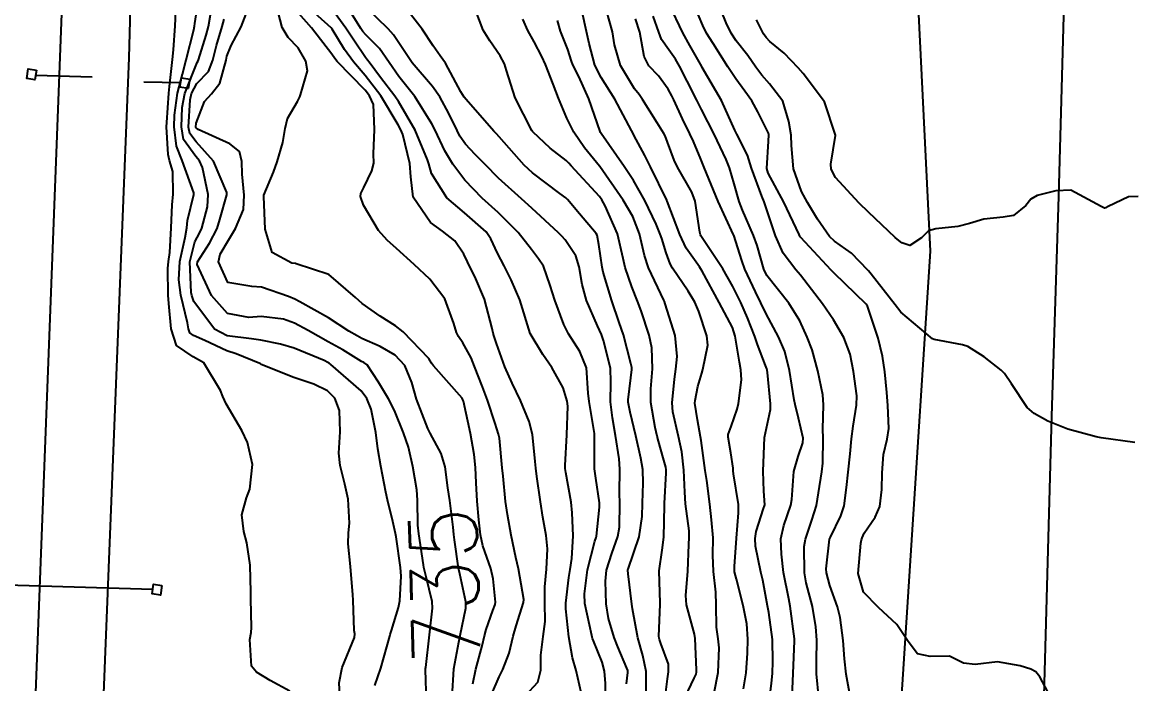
# Model space of a CAD drawing. Header units: metres. Extents: x 318500 to 325275, y 7408834 to 7428799.
# Drawn here: x 320214.7 to 320280.8, y 7412965.2 to 7413004.5 of the extents above; entities that cross this region are included whole.
import ezdxf
from ezdxf.enums import TextEntityAlignment as Align

# ---------------------------------------------------------------- set-up
doc = ezdxf.new("R2010")
doc.units = ezdxf.units.M
doc.header["$MEASUREMENT"] = 0
for name, color, linetype in [('Cotas', 45, 'Continuous'), ('Curvas de Nivel 1m', 11, 'Continuous'), ('Curvas de Nivel 5m', 15, 'Continuous'), ('Divisas', 45, 'Continuous'), ('Linha Férrea', 20, 'Continuous'), ('Pórticos', 45, 'Continuous'), ('Vias Primárias', 230, 'Continuous')]:
    doc.layers.add(name, color=color, linetype=linetype)
doc.styles.add('Style-STANDARD', font='STANDARD.shx')

msp = doc.modelspace()

# ---------------------------------------------------------------- linework, layer by layer
at = {"layer": 'Curvas de Nivel 1m', "flags": 128}
for points, elevation in [([(320244.617, 7412964.465), (320245.354, 7412965.254), (320245.534, 7412965.977), (320245.534, 7412966.862), (320245.666, 7412967.975), (320245.787, 7412968.86), (320245.775, 7412969.974), (320245.761, 7412970.917), (320245.874, 7412971.973), (320245.937, 7412973.177), (320245.855, 7412973.973), (320245.66, 7412975.073), (320245.513, 7412975.979), (320245.286, 7412977.489), (320245.226, 7412977.984), (320245.197, 7412978.377), (320245.032, 7412979.987), (320244.832, 7412980.76), (320244.325, 7412981.995), (320243.833, 7412983.032), (320243.398, 7412984.005), (320242.894, 7412985.398), (320242.748, 7412985.862), (320242.708, 7412986.013), (320242.644, 7412986.274), (320242.186, 7412988.021), (320241.605, 7412989.376), (320241.269, 7412990.035), (320241.176, 7412990.251), (320240.967, 7412990.709), (320240.419, 7412991.493), (320239.683, 7412992.059), (320238.988, 7412992.588), (320237.942, 7412994.081), (320237.818, 7412995.292), (320237.749, 7412996.083), (320237.329, 7412997.816), (320237.22, 7412998.088), (320237.065, 7412998.391), (320236.038, 7413000.106), (320235.108, 7413001.326), (320234.41, 7413002.131), (320233.865, 7413002.876), (320233.139, 7413004.072), (320233.074, 7413004.151), (320231.166, 7413005.897)], 738), ([(320259.054, 7412963.793), (320259.242, 7412965.179), (320259.29, 7412965.79), (320259.319, 7412966.463), (320259.286, 7412967.791), (320259.071, 7412969.407), (320259.002, 7412969.795), (320258.713, 7412971.318), (320258.602, 7412971.802), (320258.278, 7412973.349), (320258.264, 7412973.807), (320258.33, 7412974.223), (320258.767, 7412975.581), (320258.827, 7412975.741), (320258.838, 7412975.799), (320258.782, 7412976.617), (320258.737, 7412977.801), (320258.82, 7412979.8), (320259.172, 7412981.468), (320259.169, 7412981.795), (320259.003, 7412983.673), (320258.986, 7412983.798), (320258.963, 7412983.881), (320258.883, 7412984.082), (320258.412, 7412985.324), (320258.251, 7412985.81), (320257.813, 7412986.92), (320257.403, 7412987.823), (320256.944, 7412988.775), (320256.336, 7412989.836), (320255.037, 7412991.792), (320255.009, 7412991.85), (320254.982, 7412992.014), (320254.705, 7412993.855), (320254.495, 7412994.381), (320253.642, 7412995.871), (320253.451, 7412996.281), (320253.055, 7412997.364), (320252.911, 7412997.735), (320252.834, 7412997.883), (320252.441, 7412998.518), (320251.578, 7412999.903), (320251.371, 7413000.183), (320251.099, 7413000.523), (320250.274, 7413001.918), (320249.91, 7413003.145), (320249.781, 7413003.924), (320249.265, 7413005.833)], 747), ([(320275.809, 7412964.386), (320275.175, 7412965.582), (320274.931, 7412965.874), (320274.644, 7412966.025), (320274.01, 7412966.233), (320272.649, 7412966.463), (320271.327, 7412966.31), (320270.647, 7412966.389), (320269.805, 7412966.806), (320268.651, 7412966.791), (320267.91, 7412966.935), (320267.347, 7412967.683), (320266.675, 7412968.696), (320265.582, 7412969.707), (320264.703, 7412970.615), (320264.378, 7412971.725), (320264.531, 7412973.516), (320264.584, 7412973.722), (320264.622, 7412973.842), (320264.746, 7412974.117), (320265.394, 7412975.077), (320265.66, 7412975.707), (320265.784, 7412976.706), (320265.803, 7412977.705), (320265.895, 7412978.788), (320266.113, 7412979.701), (320266.2, 7412980.329), (320266.15, 7412981.701), (320266.089, 7412982.475), (320265.966, 7412983.704), (320265.819, 7412984.636), (320265.564, 7412985.71), (320264.928, 7412987.602), (320264.855, 7412987.721), (320262.957, 7412989.564), (320262.778, 7412989.752), (320260.979, 7412991.685), (320260.94, 7412991.731), (320260.923, 7412991.771), (320260.881, 7412991.872), (320259.969, 7412993.786), (320259.036, 7412995.522), (320258.964, 7412995.801), (320259.056, 7412997.423), (320259.081, 7412997.8), (320259.061, 7412997.893), (320258.432, 7412999.162), (320258.063, 7412999.815), (320257.658, 7413000.382), (320257.109, 7413001.123), (320256.636, 7413001.835), (320255.763, 7413003.215), (320255.382, 7413003.848), (320255.147, 7413004.301), (320254.506, 7413005.86)], 751), ([(320280.82, 7412979.51), (320278.824, 7412979.779), (320278.522, 7412979.837), (320276.831, 7412980.295), (320275.646, 7412980.77), (320274.845, 7412981.227), (320274.415, 7412981.594), (320273.485, 7412982.99), (320273.073, 7412983.608), (320272.882, 7412983.813), (320271.863, 7412984.599), (320270.896, 7412985.207), (320270.57, 7412985.318), (320268.899, 7412985.619), (320268.797, 7412985.671), (320266.923, 7412987.253), (320266.575, 7412987.695), (320265.154, 7412989.52), (320264.993, 7412989.72), (320264.977, 7412989.736), (320264.96, 7412989.757), (320263.996, 7412990.761), (320262.977, 7412991.471), (320262.675, 7412991.753), (320261.976, 7412992.78), (320261.374, 7412993.766), (320261.02, 7412994.428), (320260.546, 7412995.777), (320260.431, 7412997.157), (320260.394, 7412997.78), (320260.27, 7412998.584), (320259.902, 7412999.788), (320259.106, 7413000.835), (320258.651, 7413001.345), (320258.311, 7413001.812), (320257.819, 7413002.511), (320257.136, 7413003.388), (320256.842, 7413003.833), (320256.533, 7413004.453), (320255.989, 7413005.842)], 752), ([(320230.618, 7412964.718), (320229.448, 7412965.367), (320228.635, 7412965.862), (320228.354, 7412966.204), (320228.244, 7412967.794), (320228.321, 7412968.205), (320228.355, 7412968.514), (320228.302, 7412970.206), (320228.3, 7412970.602), (320228.259, 7412972.207), (320228.068, 7412973.545), (320227.893, 7412974.213), (320227.769, 7412975.201), (320228.041, 7412976.211), (320228.249, 7412976.737), (320228.411, 7412978.206), (320228.113, 7412979.511), (320227.776, 7412980.216), (320226.844, 7412981.812), (320226.64, 7412982.232), (320226.5, 7412982.589), (320225.521, 7412984.244), (320224.883, 7412984.594), (320223.896, 7412985.271), (320223.578, 7412986.27), (320223.432, 7412987.763), (320223.389, 7412988.273), (320223.382, 7412989.846), (320223.421, 7412990.273), (320223.491, 7412990.798), (320223.577, 7412992.271), (320223.633, 7412993.638), (320223.688, 7412994.27), (320223.676, 7412995.625), (320223.484, 7412996.273), (320223.397, 7412996.628), (320223.302, 7412998.276), (320223.309, 7412998.522), (320223.442, 7413000.275), (320223.484, 7413000.662), (320223.653, 7413002.272), (320223.711, 7413002.856), (320223.805, 7413004.27), (320223.867, 7413005.561)], 731), ([(320233.609, 7412964.135), (320233.546, 7412965.216), (320233.725, 7412966.134), (320234.455, 7412967.92), (320234.489, 7412968.123), (320234.45, 7412968.336), (320234.388, 7412970.125), (320234.371, 7412970.449), (320234.236, 7412972.127), (320234.086, 7412973.482), (320234.114, 7412974.129), (320234.171, 7412974.707), (320234.089, 7412976.13), (320233.891, 7412977.026), (320233.605, 7412978.138), (320233.541, 7412978.873), (320233.604, 7412980.138), (320233.579, 7412981.399), (320233.3, 7412982.143), (320232.856, 7412982.57), (320232.048, 7412982.972), (320230.868, 7412983.373), (320228.928, 7412984.151), (320228.88, 7412984.175), (320228.836, 7412984.201), (320227.432, 7412984.769), (320226.887, 7412984.964), (320225.569, 7412985.567), (320224.896, 7412985.875), (320224.674, 7412986.03), (320224.602, 7412986.254), (320224.536, 7412986.625), (320224.153, 7412988.262), (320224.04, 7412989.167), (320224.091, 7412990.263), (320224.404, 7412991.688), (320224.507, 7412992.257), (320224.547, 7412992.696), (320224.917, 7412994.251), (320224.914, 7412994.349), (320224.229, 7412996.262), (320223.898, 7412997.117), (320223.748, 7412998.27), (320223.767, 7412998.966), (320223.948, 7413000.267), (320224.241, 7413001.397), (320224.464, 7413002.26), (320224.922, 7413004.037), (320224.955, 7413004.253), (320224.973, 7413004.422), (320225.16, 7413005.587)], 732), ([(320235.674, 7412965.055), (320236.028, 7412966.099), (320236.563, 7412967.995), (320236.591, 7412968.091), (320236.607, 7412968.145), (320236.664, 7412968.33), (320237.081, 7412969.689), (320237.151, 7412970.085), (320237.239, 7412971.557), (320237.199, 7412972.085), (320236.936, 7412973.89), (320236.9, 7412974.088), (320236.751, 7412974.818), (320236.417, 7412976.095), (320236.317, 7412976.557), (320236.027, 7412978.102), (320235.843, 7412979.137), (320235.726, 7412980.106), (320235.464, 7412981.487), (320235.202, 7412982.115), (320234.857, 7412982.568), (320233.059, 7412984.147), (320232.953, 7412984.221), (320232.881, 7412984.261), (320232.663, 7412984.371), (320230.889, 7412985.12), (320230.064, 7412985.355), (320228.894, 7412985.597), (320228.355, 7412985.668), (320226.896, 7412985.856), (320226.14, 7412986.238), (320224.925, 7412987.893), (320224.799, 7412988.252), (320224.768, 7412988.417), (320224.675, 7412990.254), (320224.972, 7412991.432), (320225.266, 7412991.958), (320225.395, 7412992.246), (320225.725, 7412993.517), (320225.775, 7412994.242), (320225.433, 7412995.847), (320225.251, 7412996.248), (320225.042, 7412996.499), (320224.314, 7412997.523), (320224.183, 7412998.263), (320224.235, 7412999.42), (320224.387, 7413000.261), (320225.118, 7413002.091), (320225.174, 7413002.194), (320225.202, 7413002.249), (320225.656, 7413003.724), (320225.785, 7413004.244), (320226, 7413005.399)], 733), ([(320241.501, 7412965.153), (320241.675, 7412966.024), (320242.054, 7412967.419), (320242.193, 7412968.017), (320242.29, 7412968.391), (320242.683, 7412969.523), (320242.814, 7412969.883), (320242.834, 7412970.009), (320242.711, 7412971.404), (320242.567, 7412972.012), (320242.079, 7412973.366), (320241.947, 7412974.022), (320241.858, 7412974.919), (320241.758, 7412976.025), (320241.695, 7412977.117), (320241.654, 7412978.027), (320241.577, 7412978.798), (320241.354, 7412980.032), (320240.931, 7412981.956), (320240.904, 7412982.039), (320240.851, 7412982.139), (320239.149, 7412984.066), (320239.045, 7412984.231), (320238.884, 7412984.499), (320237.362, 7412986.085), (320236.905, 7412986.445), (320235.992, 7412987.025), (320234.925, 7412987.772), (320234.525, 7412988.126), (320232.95, 7412989.494), (320230.996, 7412990.133), (320230.96, 7412990.138), (320230.734, 7412990.173), (320229.579, 7412990.804), (320229.153, 7412992.197), (320229.071, 7412994.137), (320229.083, 7412994.199), (320229.655, 7412995.567), (320229.867, 7412996.188), (320230.201, 7412997.333), (320230.346, 7412998.181), (320230.481, 7412998.767), (320231.084, 7412999.77), (320231.213, 7413000.044), (320231.258, 7413000.168), (320231.675, 7413001.601), (320231.576, 7413002.165), (320231.128, 7413002.976), (320230.528, 7413003.573), (320230.177, 7413004.184), (320229.818, 7413005.533)], 736), ([(320247.925, 7412964.636), (320247.635, 7412965.945), (320247.412, 7412966.713), (320247.201, 7412967.952), (320247.017, 7412969.624), (320247.01, 7412969.955), (320247.192, 7412971.474), (320247.272, 7412971.952), (320247.384, 7412972.607), (320247.45, 7412973.949), (320247.388, 7412975.323), (320247.338, 7412975.951), (320247.022, 7412977.732), (320246.981, 7412977.957), (320246.977, 7412978.133), (320247.076, 7412979.956), (320247.134, 7412981.667), (320247.101, 7412981.956), (320246.862, 7412982.764), (320246.192, 7412983.97), (320245.642, 7412984.734), (320244.9, 7412985.99), (320244.289, 7412987.996), (320243.774, 7412989.175), (320243.346, 7412990.006), (320242.967, 7412990.756), (320242.572, 7412991.612), (320242.282, 7412992.02), (320240.997, 7412993.152), (320239.947, 7412994.056), (320239.031, 7412995.489), (320238.871, 7412996.072), (320238.803, 7412996.311), (320238.076, 7412998.08), (320237.085, 7412999.776), (320236.859, 7413000.093), (320236.011, 7413001.202), (320235.332, 7413002.117), (320235.24, 7413002.237), (320235.123, 7413002.39), (320234.416, 7413003.414), (320233.956, 7413004.138), (320233.156, 7413005.232)], 739), ([(320250.629, 7412965.153), (320250.704, 7412965.844), (320250.705, 7412965.909), (320250.694, 7412965.962), (320250.642, 7412966.097), (320250.101, 7412967.362), (320249.89, 7412967.918), (320249.553, 7412969.045), (320249.414, 7412969.923), (320249.366, 7412971.267), (320249.436, 7412971.923), (320249.746, 7412972.904), (320250.104, 7412973.916), (320250.196, 7412974.467), (320250.224, 7412975.915), (320250.212, 7412976.482), (320250.216, 7412977.916), (320250.183, 7412978.539), (320249.976, 7412979.918), (320249.79, 7412980.966), (320249.673, 7412981.922), (320249.696, 7412983.093), (320249.663, 7412983.922), (320249.256, 7412985.567), (320249.131, 7412985.928), (320248.908, 7412986.441), (320248.237, 7412987.94), (320247.996, 7412988.893), (320247.817, 7412989.947), (320247.61, 7412990.594), (320246.976, 7412991.546), (320246.781, 7412991.766), (320246.582, 7412991.966), (320245.002, 7412993.439), (320244.377, 7412993.996), (320243.028, 7412995.229), (320242.232, 7412996.022), (320241.637, 7412996.622), (320241.052, 7412997.244), (320240.73, 7412997.718), (320240.559, 7412998.048), (320240.072, 7412999.058), (320239.535, 7413000.063), (320239.099, 7413000.662), (320237.889, 7413002.082), (320237.131, 7413003.209), (320236.787, 7413003.745), (320236.462, 7413004.1), (320235.159, 7413005.371)], 741), ([(320251.78, 7412964.735), (320251.787, 7412965.893), (320251.6, 7412966.846), (320251.287, 7412967.901), (320250.97, 7412969.621), (320250.934, 7412969.906), (320250.717, 7412971.699), (320250.697, 7412971.91), (320250.7, 7412971.93), (320250.721, 7412971.981), (320251.371, 7412973.901), (320251.543, 7412975.113), (320251.562, 7412975.898), (320251.604, 7412977.082), (320251.584, 7412977.898), (320251.476, 7412978.57), (320251.171, 7412979.905), (320250.841, 7412981.307), (320250.715, 7412981.911), (320250.712, 7412982.052), (320250.872, 7412983.349), (320250.935, 7412983.854), (320250.942, 7412983.909), (320250.936, 7412983.965), (320250.883, 7412984.208), (320250.436, 7412985.915), (320250.191, 7412986.637), (320249.741, 7412987.922), (320249.245, 7412989.638), (320249.177, 7412989.928), (320248.973, 7412991.274), (320248.876, 7412991.828), (320248.829, 7412991.932), (320247.837, 7412993.108), (320247.111, 7412993.958), (320247.011, 7412994.059), (320246.67, 7412994.31), (320245.033, 7412995.536), (320244.533, 7412995.995), (320243.057, 7412997.674), (320242.894, 7412997.848), (320242.733, 7412998.015), (320241.088, 7412999.905), (320240.986, 7413000.042), (320240.789, 7413000.35), (320239.861, 7413002.059), (320239.561, 7413002.5), (320239.13, 7413003.095), (320238.481, 7413004.077), (320237.165, 7413005.777)], 742), ([(320252.864, 7412963.876), (320253.047, 7412965.46), (320253.12, 7412965.873), (320253.107, 7412966.335), (320252.657, 7412967.555), (320252.579, 7412967.801), (320252.557, 7412967.882), (320252.543, 7412968), (320252.615, 7412969.881), (320252.613, 7412969.96), (320252.562, 7412971.882), (320252.732, 7412973.109), (320252.84, 7412973.879), (320252.88, 7412975.767), (320252.881, 7412975.878), (320252.981, 7412977.694), (320252.979, 7412977.877), (320252.957, 7412978.033), (320252.807, 7412978.587), (320252.518, 7412979.585), (320252.437, 7412979.886), (320252.319, 7412980.396), (320252.057, 7412981.892), (320252.065, 7412982.689), (320252.166, 7412983.891), (320252.13, 7412985.129), (320251.972, 7412985.894), (320251.493, 7412987.33), (320251.279, 7412987.905), (320250.943, 7412988.757), (320250.544, 7412989.914), (320250.43, 7412990.451), (320250.081, 7412991.919), (320249.363, 7412993.568), (320249.154, 7412993.929), (320249.013, 7412994.123), (320247.339, 7412995.956), (320247.2, 7412996.116), (320247.043, 7412996.27), (320246.078, 7412997.002), (320245.06, 7412997.966), (320245.038, 7412997.99), (320244.998, 7412998.054), (320244.017, 7413000.001), (320243.496, 7413001.624), (320243.372, 7413002.007), (320243.125, 7413002.483), (320242.5, 7413003.386), (320242.115, 7413004.025), (320241.455, 7413005.746)], 743), ([(320238.733, 7412964.068), (320238.689, 7412966.019), (320238.691, 7412966.069), (320238.7, 7412966.128), (320238.923, 7412968.066), (320239.089, 7412969.659), (320239.074, 7412970.064), (320238.712, 7412971.527), (320238.586, 7412972.071), (320238.557, 7412972.236), (320238.286, 7412974.075), (320238.235, 7412974.587), (320238.209, 7412976.076), (320238.164, 7412976.692), (320237.937, 7412978.079), (320237.665, 7412979.228), (320237.377, 7412980.084), (320236.84, 7412981.417), (320236.492, 7412982.095), (320235.883, 7412983.086), (320235.226, 7412984.115), (320235.016, 7412984.252), (320234.882, 7412984.324), (320233.764, 7412985.012), (320232.894, 7412985.5), (320231.708, 7412986.162), (320230.906, 7412986.593), (320230.252, 7412986.838), (320228.912, 7412987), (320228.191, 7412986.93), (320226.914, 7412987.177), (320225.968, 7412988.24), (320225.126, 7412990.08), (320225.147, 7412990.248), (320225.853, 7412991.359), (320226.298, 7412992.237), (320226.47, 7412992.753), (320226.882, 7412994.231), (320226.885, 7412994.358), (320226.097, 7412996.239), (320225.051, 7412997.384), (320224.678, 7412997.877), (320224.613, 7412998.257), (320224.702, 7412999.874), (320224.774, 7413000.255), (320225.099, 7413000.855), (320225.785, 7413001.568), (320226.057, 7413002.241), (320226.271, 7413003.097), (320226.603, 7413004.235), (320226.716, 7413004.665)], 734), ([(320242.618, 7412964.572), (320243.06, 7412965.58), (320243.274, 7412966.004), (320243.66, 7412966.99), (320243.896, 7412967.998), (320244.063, 7412968.603), (320244.505, 7412969.992), (320244.519, 7412970.165), (320244.212, 7412971.995), (320244.055, 7412972.668), (320243.764, 7412974), (320243.543, 7412975.218), (320243.428, 7412976.003), (320243.29, 7412977.507), (320243.243, 7412978.006), (320243.07, 7412979.755), (320243.018, 7412980.008), (320242.829, 7412980.63), (320242.373, 7412982.017), (320242.062, 7412982.822), (320241.595, 7412984.029), (320241.391, 7412984.538), (320240.894, 7412985.423), (320240.652, 7412985.798), (320240.533, 7412986.046), (320240.368, 7412986.588), (320239.84, 7412988.056), (320238.947, 7412989.219), (320238.012, 7412990.079), (320236.969, 7412991.031), (320236.413, 7412991.537), (320235.893, 7412992.106), (320235.002, 7412993.608), (320234.814, 7412994.123), (320234.836, 7412994.3), (320235.018, 7412994.664), (320235.494, 7412995.652), (320235.608, 7412996.111), (320235.594, 7412996.661), (320235.657, 7412998.111), (320235.595, 7412999.6), (320235.359, 7413000.116), (320235.095, 7413000.452), (320233.445, 7413002.145), (320233.301, 7413002.327), (320233.124, 7413002.594), (320231.907, 7413004.162), (320231.153, 7413005.003)], 737), ([(320254.102, 7412964.373), (320254.635, 7412965.501), (320254.754, 7412965.733), (320254.783, 7412965.849), (320254.787, 7412965.994), (320254.71, 7412967.85), (320254.664, 7412968.12), (320254.195, 7412969.857), (320254.146, 7412970.411), (320254.268, 7412971.857), (320254.321, 7412973.442), (320254.351, 7412973.856), (320254.337, 7412974.265), (320254.132, 7412975.86), (320254.086, 7412976.555), (320254.03, 7412977.862), (320253.907, 7412978.96), (320253.719, 7412979.867), (320253.381, 7412981.332), (320253.334, 7412981.873), (320253.47, 7412983.272), (320253.56, 7412983.87), (320253.64, 7412984.621), (320253.515, 7412985.871), (320252.928, 7412987.75), (320252.879, 7412987.881), (320252.837, 7412987.976), (320251.926, 7412989.896), (320251.695, 7412990.627), (320251.396, 7412991.904), (320250.995, 7412992.935), (320250.426, 7412993.916), (320249.04, 7412995.908), (320249.023, 7412995.93), (320248.136, 7412997.029), (320247.498, 7412997.953), (320247.072, 7412998.779), (320246.574, 7412999.968), (320246.263, 7413000.812), (320245.808, 7413001.98), (320245.594, 7413002.453), (320245.133, 7413003.332), (320244.769, 7413003.994), (320244.473, 7413004.673)], 744), ([(320257.57, 7412964.872), (320257.725, 7412965.814), (320257.815, 7412966.976), (320257.825, 7412967.813), (320257.764, 7412968.723), (320257.553, 7412969.817), (320257.157, 7412971.38), (320257.045, 7412971.825), (320257.028, 7412972.131), (320257.156, 7412973.824), (320257.267, 7412975.318), (320257.268, 7412975.823), (320256.987, 7412977.638), (320256.963, 7412977.828), (320256.953, 7412977.979), (320256.811, 7412978.897), (320256.669, 7412979.832), (320256.669, 7412979.985), (320256.829, 7412980.455), (320257.191, 7412981.479), (320257.275, 7412981.824), (320257.46, 7412983.232), (320257.42, 7412983.822), (320257.337, 7412984.275), (320257.081, 7412985.827), (320256.908, 7412986.342), (320256.119, 7412987.838), (320255.115, 7412989.691), (320255.023, 7412989.849), (320254.961, 7412989.939), (320254.17, 7412991.06), (320253.792, 7412991.868), (320253.037, 7412993.852), (320253.025, 7412993.88), (320253.011, 7412993.914), (320252.044, 7412995.895), (320251.72, 7412996.573), (320251.059, 7412997.782), (320250.992, 7412997.911), (320250.923, 7412998.051), (320249.924, 7412999.922), (320249.109, 7413001.21), (320248.75, 7413001.936), (320248.412, 7413003.22), (320248.246, 7413003.943), (320247.989, 7413005.116)], 746), ([(320260.437, 7412963.949), (320260.514, 7412965.772), (320260.608, 7412967.719), (320260.608, 7412967.771), (320260.6, 7412967.831), (320260.342, 7412969.775), (320260.256, 7412970.218), (320259.956, 7412971.781), (320259.82, 7412972.873), (320259.792, 7412973.784), (320259.965, 7412974.568), (320260.384, 7412975.776), (320260.434, 7412976.116), (320260.552, 7412977.774), (320260.809, 7412978.668), (320261.102, 7412979.483), (320261.108, 7412979.767), (320260.838, 7412980.96), (320260.637, 7412981.773), (320260.581, 7412982.047), (320260.294, 7412983.779), (320260.017, 7412984.909), (320259.651, 7412985.789), (320258.92, 7412987.16), (320258.6, 7412987.805), (320258.291, 7412988.459), (320257.66, 7412989.819), (320257.471, 7412990.329), (320256.989, 7412991.83), (320256.98, 7412991.853), (320256.075, 7412993.839), (320255.366, 7412995.516), (320255.24, 7412995.848), (320255.045, 7412996.344), (320254.599, 7412997.401), (320254.386, 7412997.86), (320253.946, 7412998.739), (320253.43, 7412999.875), (320253.322, 7413000.106), (320253.099, 7413000.505), (320252.518, 7413001.296), (320251.955, 7413001.897), (320251.671, 7413002.447), (320251.404, 7413003.906), (320251.152, 7413004.694)], 748), ([(320262.038, 7412964.337), (320261.91, 7412965.757), (320261.903, 7412966.501), (320261.928, 7412967.757), (320261.874, 7412968.555), (320261.665, 7412969.76), (320261.301, 7412971.174), (320261.196, 7412971.765), (320261.174, 7412973.327), (320261.25, 7412973.765), (320261.637, 7412974.881), (320261.916, 7412975.759), (320262.034, 7412976.505), (320262.22, 7412977.756), (320262.293, 7412978.268), (320262.305, 7412979.755), (320262.287, 7412980.297), (320262.314, 7412981.755), (320262.275, 7412982.34), (320261.996, 7412983.759), (320261.646, 7412985.009), (320261.358, 7412985.765), (320260.915, 7412986.747), (320260.271, 7412987.78), (320258.955, 7412989.442), (320258.77, 7412989.803), (320258.376, 7412991.211), (320258.167, 7412991.812), (320257.516, 7412993.308), (320257.321, 7412993.825), (320257.026, 7412994.883), (320256.748, 7412995.833), (320256.55, 7412996.329), (320255.824, 7412997.842), (320255.082, 7412999.303), (320254.893, 7412999.659), (320254.794, 7412999.854), (320254.22, 7413000.976), (320253.771, 7413001.87), (320253.537, 7413002.287), (320253.13, 7413002.842), (320252.707, 7413003.457), (320252.542, 7413003.889), (320252.204, 7413004.845)], 749), ([(320281.019, 7412994.13), (320280.434, 7412994.101), (320279.228, 7412993.528), (320279.086, 7412993.452), (320279.009, 7412993.438), (320278.817, 7412993.533), (320277.024, 7412994.501), (320276.123, 7412994.474), (320275.019, 7412994.18), (320274.646, 7412993.963), (320274.341, 7412993.597), (320273.61, 7412992.995), (320272.999, 7412992.896), (320271.837, 7412992.788), (320270.993, 7412992.521), (320270.299, 7412992.342), (320268.988, 7412992.216), (320268.568, 7412992.093), (320268.142, 7412991.678), (320267.453, 7412991.207), (320266.977, 7412991.367), (320266.794, 7412991.509), (320266.582, 7412991.696), (320265.002, 7412993.201), (320264.451, 7412993.728), (320263.033, 7412995.254), (320262.778, 7412995.753), (320262.75, 7412996.046), (320263.026, 7412997.75), (320263.027, 7412997.784), (320262.382, 7412999.757), (320261.115, 7413001.446), (320260.816, 7413001.775), (320259.986, 7413002.644), (320259.135, 7413003.339), (320258.913, 7413003.579), (320258.765, 7413003.806), (320258.339, 7413004.625)], 753)]:
    msp.add_lwpolyline(points, dxfattribs=dict(at, elevation=elevation))
at = {"layer": 'Curvas de Nivel 5m', "flags": 128}
for points, elevation in [([(320240.267, 7412964.394), (320240.369, 7412966.044), (320240.656, 7412967.638), (320240.742, 7412968.039), (320241.069, 7412969.65), (320241.081, 7412970.034), (320240.715, 7412971.709), (320240.645, 7412972.041), (320240.403, 7412973.712), (320240.367, 7412974.046), (320240.324, 7412974.469), (320240.121, 7412976.05), (320240.016, 7412976.817), (320239.848, 7412978.054), (320239.609, 7412978.859), (320238.967, 7412980.068), (320238.824, 7412980.348), (320238.146, 7412982.077), (320237.866, 7412983.079), (320237.46, 7412984.084), (320236.886, 7412984.701), (320235.992, 7412985.204), (320234.896, 7412985.695), (320234.615, 7412985.842), (320234.132, 7412986.132), (320232.911, 7412986.912), (320231.222, 7412987.87), (320230.928, 7412988.02), (320230.554, 7412988.176), (320228.938, 7412988.731), (320228.361, 7412988.786), (320226.942, 7412989.024), (320226.384, 7412990.236), (320226.489, 7412990.711), (320226.973, 7412991.532), (320227.391, 7412992.224), (320227.866, 7412993.348), (320227.909, 7412994.217), (320227.783, 7412995.464), (320227.772, 7412996.219), (320227.639, 7412996.814), (320227.05, 7412997.266), (320225.188, 7412998.12), (320225.06, 7412998.21), (320225.042, 7412998.233), (320225.04, 7412998.25), (320225.064, 7412998.494), (320225.555, 7412999.773), (320225.965, 7413000.241), (320226.46, 7413000.876), (320226.833, 7413002.233), (320226.883, 7413002.471), (320227.129, 7413003.102), (320227.724, 7413004.221), (320228.132, 7413005.239)], 735), ([(320263.915, 7412964.436), (320263.676, 7412965.734), (320263.566, 7412966.653), (320263.499, 7412967.737), (320263.322, 7412969.099), (320263.15, 7412969.743), (320262.709, 7412971.006), (320262.496, 7412971.752), (320262.479, 7412971.996), (320262.688, 7412973.751), (320262.697, 7412973.794), (320262.742, 7412973.884), (320263.357, 7412975.145), (320263.542, 7412975.738), (320263.694, 7412976.829), (320263.785, 7412977.735), (320263.912, 7412978.835), (320263.985, 7412979.733), (320264.085, 7412980.478), (320264.292, 7412981.728), (320264.3, 7412982.286), (320264.113, 7412983.732), (320263.912, 7412984.757), (320263.533, 7412985.741), (320262.916, 7412986.804), (320262.27, 7412987.757), (320260.955, 7412989.457), (320260.673, 7412989.774), (320259.935, 7412990.751), (320259.473, 7412991.793), (320259.001, 7412993.217), (320258.808, 7412993.803), (320258.667, 7412994.154), (320258.052, 7412995.815), (320257.812, 7412996.583), (320257.184, 7412997.828), (320257.139, 7412997.907), (320257.064, 7412998.081), (320256.257, 7412999.838), (320255.119, 7413001.8), (320255.102, 7413001.832), (320255.091, 7413001.85), (320254.385, 7413003.113), (320253.968, 7413003.868), (320253.165, 7413005.572)], 750), ([(320249.373, 7412963.922), (320249.368, 7412965.184), (320249.319, 7412965.923), (320249.178, 7412966.457), (320248.658, 7412967.709), (320248.593, 7412967.865), (320248.577, 7412967.931), (320248.56, 7412968.033), (320248.154, 7412969.938), (320248.126, 7412970.511), (320248.304, 7412971.936), (320248.737, 7412973.641), (320248.813, 7412973.855), (320248.837, 7412973.929), (320249.022, 7412975.671), (320249.017, 7412975.928), (320248.792, 7412977.381), (320248.728, 7412977.931), (320248.717, 7412979.829), (320248.723, 7412979.931), (320248.714, 7412980.039), (320248.398, 7412981.937), (320248.352, 7412982.444), (320248.252, 7412983.939), (320247.858, 7412984.913), (320247.182, 7412985.956), (320246.908, 7412986.514), (320246.368, 7412987.968), (320246.08, 7412988.836), (320245.697, 7412989.979), (320245.399, 7412990.418), (320244.97, 7412990.976), (320244.18, 7412991.998), (320242.997, 7412993.169), (320242.046, 7412994.024), (320241.026, 7412995.1), (320240.309, 7412996.051), (320239.84, 7412996.851), (320239.259, 7412998.067), (320239.066, 7412998.457), (320238.041, 7413000.08), (320237.108, 7413001.26), (320236.516, 7413002.099), (320235.947, 7413002.926), (320235.136, 7413003.736), (320234.96, 7413003.945), (320234.846, 7413004.124), (320234.283, 7413005.003)], 740), ([(320255.83, 7412964.63), (320256.064, 7412965.836), (320256.119, 7412967.3), (320256.071, 7412967.836), (320255.975, 7412968.532), (320255.947, 7412969.837), (320255.93, 7412970.609), (320255.788, 7412971.839), (320255.754, 7412972.815), (320255.772, 7412973.84), (320255.679, 7412974.918), (320255.569, 7412975.842), (320255.388, 7412977.248), (320255.29, 7412977.845), (320255.049, 7412979.616), (320255.012, 7412979.848), (320254.835, 7412980.856), (320254.689, 7412981.852), (320254.694, 7412982.011), (320254.865, 7412982.834), (320255.096, 7412983.628), (320255.16, 7412983.847), (320255.452, 7412985.287), (320255.393, 7412985.845), (320254.922, 7412987.303), (320254.681, 7412987.854), (320254.288, 7412988.511), (320253.348, 7412989.874), (320253.21, 7412990.124), (320252.969, 7412990.788), (320252.717, 7412991.624), (320252.631, 7412991.885), (320252.385, 7412992.493), (320251.71, 7412993.899), (320251.028, 7412995.085), (320250.476, 7412995.916), (320249.119, 7412997.87), (320249.082, 7412997.93), (320249.061, 7412997.987), (320248.39, 7412999.94), (320247.788, 7413001.272), (320247.437, 7413001.955), (320247.346, 7413002.18), (320247.129, 7413002.864), (320246.823, 7413003.651), (320246.702, 7413003.967), (320246.525, 7413004.593)], 745)]:
    msp.add_lwpolyline(points, dxfattribs=dict(at, elevation=elevation))
at = {"layer": 'Divisas'}
msp.add_lwpolyline([(320273.558, 7412869.004), (320263.812, 7412873.931), (320262.336, 7412892.988), (320265.054, 7412934.764), (320268.686, 7412990.887), (320267.714, 7413010.621), (320264.234, 7413030.974), (320259.491, 7413052.178), (320265.001, 7413101.137), (320269.339, 7413149.584), (320270.987, 7413164.912), (320270.221, 7413173.783), (320261.691, 7413208.308), (320257.503, 7413224.844), (320266.189, 7413254.751), (320273.009, 7413296.206), (320292.936, 7413296.152), (320307.93, 7413323.571), (320314.014, 7413343.031), (320302.323, 7413358.355), (320294.993, 7413373.517), (320290.376, 7413383.135), (320288.056, 7413400.719)], dxfattribs=at)
at = {"layer": 'Linha Férrea'}
for points in [[(320243.121, 7412578.113, -0.022066), (320218.658, 7412665.024, -0.057292), (320208.419, 7412757.765, -0.015116), (320209.147, 7412809.731), (320212.999, 7412898.464), (320217.75, 7413022.223), (320218.868, 7413065.549, 0.002845), (320222.472, 7413170.398), (320223.919, 7413209.926, 0.002082), (320224.705, 7413276.661, 0.003632), (320228.062, 7413358.946, 0.007114), (320228.457, 7413437.225, 0.052007), (320207.388, 7413601.502), (320189.576, 7413674.05, -0.009688), (320173.972, 7413744.603, -0.038503), (320163.913, 7413836.791, -0.068065), (320181.512, 7414006.598, -0.018281), (320204.23, 7414088.365, -0.009006), (320223.393, 7414139.109, -0.076005), (320320.437, 7414311.999, -0.027328)], [(320242.602, 7412592.989, -0.039479), (320216.599, 7412699.687, -0.043029), (320212.659, 7412775.314, -0.005074), (320213.553, 7412813.867), (320216.907, 7412896.875), (320221.075, 7413002.371), (320228.419, 7413254.256, -0.010419), (320230.392, 7413317.782, 0.015269), (320232.714, 7413433.25, 0.053346), (320210.954, 7413604.021, -0.008287), (320181.836, 7413725.169, -0.048428), (320167.711, 7413850.7, -0.046719), (320177.501, 7413966.93, -0.025435), (320202.239, 7414068.044, -0.032111), (320214.5, 7414104.857, -0.012996), (320241.049, 7414171.317, -0.059467), (320320.452, 7414305.187)]]:
    msp.add_lwpolyline(points, format="xyb", dxfattribs=at)
at = {"layer": 'Pórticos'}
for points in [[(320215.576, 7413001.633), (320215.486, 7413001.063), (320214.993, 7413001.141), (320215.083, 7413001.711)], [(320224.676, 7413001.112), (320224.586, 7413000.541), (320224.093, 7413000.619), (320224.183, 7413001.189)], [(320223.029, 7412970.999), (320222.939, 7412970.429), (320222.446, 7412970.506), (320222.535, 7412971.076)]]:
    msp.add_lwpolyline(points, close=True, dxfattribs=at)
for points in [[(320215.531, 7413001.348), (320218.873, 7413001.237)], [(320221.958, 7413000.943), (320224.138, 7413000.904)], [(320213.117, 7412971.066), (320222.491, 7412970.791)]]:
    msp.add_lwpolyline(points, dxfattribs=at)
at = {"layer": 'Vias Primárias'}
msp.add_lwpolyline([(320279.665, 7413143.038), (320279.536, 7413127.925), (320279.217, 7413115.473), (320278.961, 7413102.02), (320278.419, 7413082.215), (320277.97, 7413064.639), (320277.779, 7413052.334), (320277.459, 7413039.236), (320277.204, 7413025.523), (320276.687, 7413008.457), (320276.277, 7412994.125), (320275.867, 7412981.063), (320275.303, 7412960.841), (320274.79, 7412937.68), (320274.073, 7412911.305), (320273.559, 7412891.79), (320273.152, 7412872.329)], dxfattribs=at)

# ---------------------------------------------------------------- texts
at = {"layer": 'Cotas', "style": 'Style-STANDARD'}
msp.add_text('735', height=4, rotation=91.64864, dxfattribs=at).set_placement((320239.829, 7412970.986, 735), align=Align.MIDDLE_CENTER)

doc.saveas('drawing.dxf')
